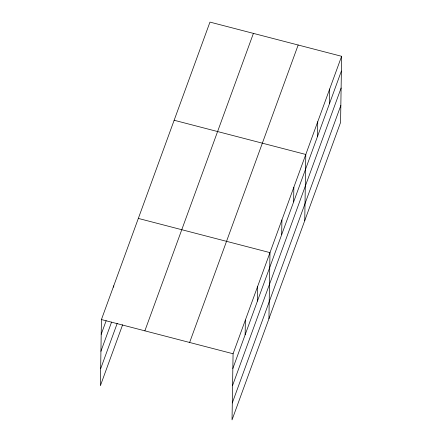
<?xml version="1.0" encoding="UTF-8"?>
<svg xmlns="http://www.w3.org/2000/svg" width="442" height="442" viewBox="0 0 442 442"><rect width="100%" height="100%" fill="white"/><g stroke="black" fill="none" stroke-linecap="round" stroke-linejoin="round"><path stroke-width="0.66" d="M341.611 56.3L233.072 353.755L232.033 419.9L340.572 122.445L341.611 56.3L209.967 22.1L101.428 319.555L100.389 385.7L122.627 324.759M113.71 287.184L113.727 285.841M245.139 334.793L245.371 320.041M257.443 301.079L257.675 286.333M268.935 318.765L269.974 252.62L138.329 218.42M281.681 234.647L281.913 219.901M293.621 201.928L293.853 187.181M304.753 220.608L305.792 154.462L174.148 120.257M317.5 136.49L317.732 121.743M329.439 103.771L329.671 89.019M101.196 334.301L106.163 320.688M100.931 351.263L111.577 322.091M100.654 368.738L117.213 323.356M144.871 330.837L253.41 33.388M189.629 342.467L298.168 45.018M232.84 368.501L341.379 71.051M232.575 385.463L341.113 88.008M232.299 402.938L340.837 105.483M101.428 319.555L233.072 353.755"/></g></svg>
